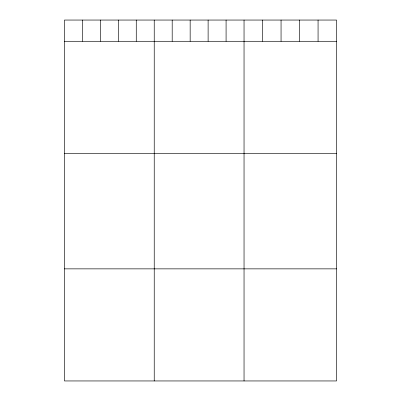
<?xml version="1.0" encoding="UTF-8"?>
<svg xmlns="http://www.w3.org/2000/svg" width="401" height="401" viewBox="0 0 401 401"><rect width="100%" height="100%" fill="white"/><g stroke="black" fill="none" stroke-linecap="round" stroke-linejoin="round"><path stroke-width="0.6" d="M336.574 41.293L336.574 380.95L64.426 380.95L64.426 20.05L336.574 20.05L336.574 41.293L64.426 41.293M64.426 153.377L336.574 153.377M64.426 268.86L336.574 268.86M318.068 20.05L318.068 41.293M299.562 20.05L299.562 41.293M281.056 20.05L281.056 41.293M262.55 20.05L262.55 41.293M244.044 20.05L244.044 380.95M226.084 20.05L226.084 41.293M208.119 20.05L208.119 41.293M190.159 20.05L190.159 41.293M172.194 20.05L172.194 41.293M154.235 20.05L154.235 380.95M136.27 20.05L136.27 41.293M118.31 20.05L118.31 41.293M100.35 20.05L100.35 41.293M82.385 20.05L82.385 41.293"/></g></svg>
